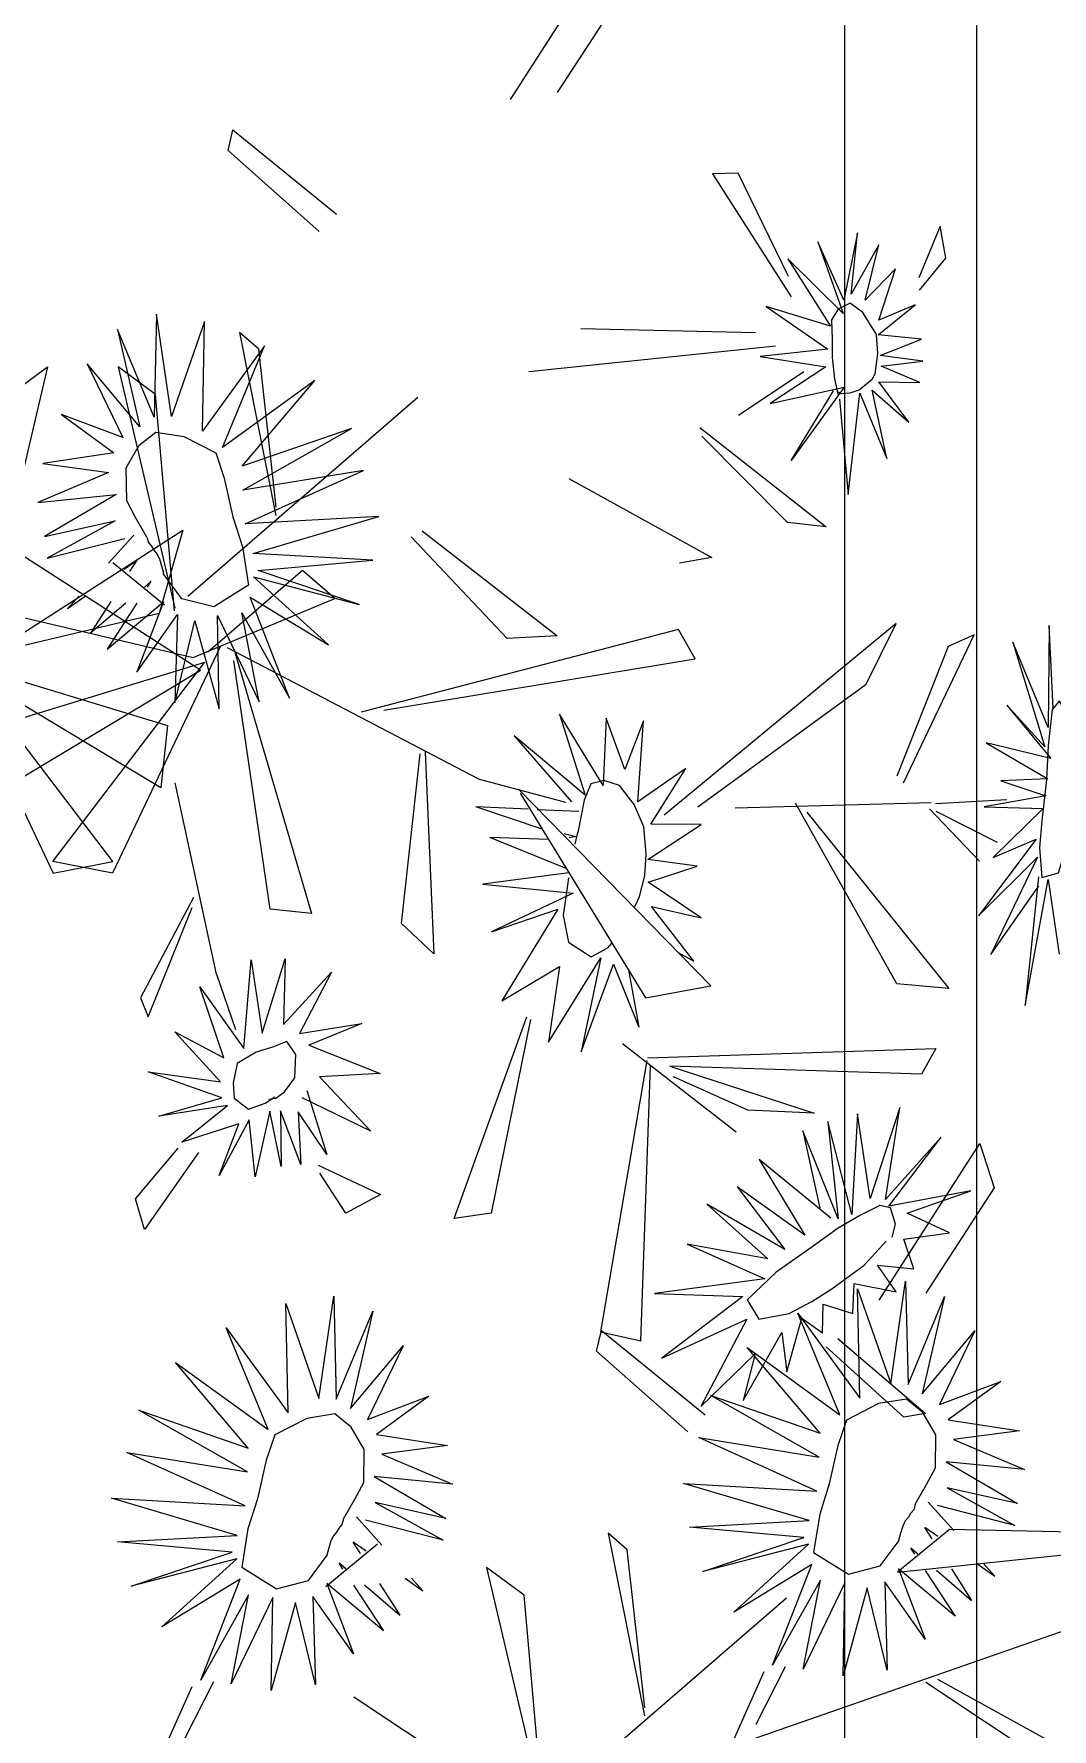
# Model space of a CAD drawing. Header units: inches. Extents: x -422522 to 22891, y -2973 to 414515.
# Drawn here: x 19930.35 to 19951.75, y 4464.46 to 4500.09 of the extents above; entities that cross this region are included whole.
import ezdxf

# ---------------------------------------------------------------- set-up
doc = ezdxf.new("R2010")
doc.units = ezdxf.units.IN
doc.header["$MEASUREMENT"] = 0
doc.layers.add('ARREDAMENTO', color=8, linetype='Continuous', lineweight=13)

msp = doc.modelspace()

# ---------------------------------------------------------------- linework, layer by layer
at = {"layer": 'ARREDAMENTO', "linetype": 'Continuous'}
for p, q in [((19940.36784, 4498.71359), (19942.47997, 4502.00326)), ((19942.78677, 4501.07648), (19941.34773, 4498.86033)), ((19934.42991, 4497.64384), (19934.52896, 4498.07596)), ((19934.52896, 4498.07596), (19936.70699, 4496.30037)), ((19936.34416, 4495.94154), (19934.42991, 4497.64384)), ((19945.14859, 4497.16415), (19944.60883, 4497.15328)), ((19944.60883, 4497.15328), (19946.26525, 4494.568)), ((19946.21094, 4494.99439), (19945.14859, 4497.16415)), ((19947.65545, 4495.91488), (19947.37321, 4494.49782)), ((19947.52841, 4494.62446), (19947.65545, 4495.91488)), ((19949.395, 4496.04903), (19948.94668, 4494.96391)), ((19949.5176, 4495.37696), (19949.395, 4496.04903)), ((19946.82237, 4495.72376), (19947.35686, 4494.21741)), ((19947.37321, 4494.49782), (19946.82237, 4495.72376)), ((19948.1092, 4495.65861), (19947.52841, 4494.62446)), ((19947.81969, 4494.49355), (19948.1092, 4495.65861)), ((19946.19705, 4495.36481), (19947.08834, 4493.94781)), ((19947.35686, 4494.21741), (19946.19705, 4495.36481)), ((19948.96302, 4494.70468), (19949.5176, 4495.37696)), ((19948.45769, 4495.15484), (19947.81969, 4494.49355)), ((19948.10494, 4494.07699), (19948.45769, 4495.15484)), ((19932.92802, 4494.20245), (19932.87764, 4492.03497)), ((19933.24047, 4492.05134), (19932.92802, 4494.20245)), ((19945.74229, 4494.35996), (19947.03484, 4493.46656)), ((19947.08834, 4493.94781), (19945.74229, 4494.35996)), ((19947.25085, 4494.30794), (19947.11478, 4494.08013)), ((19947.50267, 4494.43148), (19947.25085, 4494.30794)), ((19947.77286, 4494.23716), (19947.50267, 4494.43148)), ((19948.06015, 4493.77713), (19947.77286, 4494.23716)), ((19948.09158, 4493.76598), (19948.86739, 4494.39929)), ((19948.86739, 4494.39929), (19948.10494, 4494.07699)), ((19932.10818, 4493.88085), (19932.57994, 4491.83598)), ((19932.87764, 4492.03497), (19932.10818, 4493.88085)), ((19933.93777, 4494.04625), (19933.24047, 4492.05134)), ((19933.89061, 4491.74413), (19933.93777, 4494.04625)), ((19934.67169, 4493.81391), (19935.43694, 4489.97265)), ((19935.07438, 4493.46608), (19934.67169, 4493.81391)), ((19945.51475, 4493.81123), (19941.84339, 4493.89081)), ((19947.11478, 4494.08013), (19947.12651, 4493.6762)), ((19948.08795, 4493.37184), (19948.06015, 4493.77713)), ((19935.19367, 4493.5339), (19933.89061, 4491.74413)), ((19934.31086, 4491.39561), (19935.19367, 4493.5339)), ((19935.4428, 4490.14225), (19935.07438, 4493.46608)), ((19940.7545, 4492.99613), (19945.93775, 4493.53803)), ((19947.03484, 4493.46656), (19945.61227, 4493.30822)), ((19947.12651, 4493.6762), (19947.1235, 4493.29067)), ((19949.00489, 4493.67344), (19948.09158, 4493.76598)), ((19948.13342, 4493.33371), (19949.00489, 4493.67344)), ((19930.63953, 4493.09146), (19929.44532, 4488.02085)), ((19929.85413, 4492.5146), (19930.63953, 4493.09146)), ((19931.47256, 4493.15725), (19932.21892, 4491.6086)), ((19932.57994, 4491.83598), (19931.47256, 4493.15725)), ((19932.11785, 4493.09146), (19933.31205, 4488.02085)), ((19932.90325, 4492.5146), (19932.11785, 4493.09146)), ((19945.61227, 4493.30822), (19946.99006, 4493.0973)), ((19946.99006, 4493.0973), (19945.82102, 4492.32122)), ((19947.1235, 4493.29067), (19947.17499, 4492.84458)), ((19948.02809, 4492.94745), (19948.08795, 4493.37184)), ((19949.02831, 4493.21223), (19948.13342, 4493.33371)), ((19948.15918, 4493.11064), (19949.02831, 4493.21223)), ((19948.97215, 4492.76586), (19948.15918, 4493.11064)), ((19936.25502, 4492.80705), (19934.31086, 4491.39561)), ((19934.72707, 4491.00568), (19936.25502, 4492.80705)), ((19945.15472, 4492.08014), (19946.5295, 4492.99954)), ((19947.17499, 4492.84458), (19947.24992, 4492.49209)), ((19947.69539, 4492.61355), (19947.96555, 4492.83532)), ((19947.96555, 4492.83532), (19948.02809, 4492.94745)), ((19948.7354, 4491.93476), (19948.10667, 4492.78098)), ((19948.10667, 4492.78098), (19948.97215, 4492.76586)), ((19933.30753, 4487.96257), (19932.90325, 4492.5146)), ((19938.41821, 4492.45028), (19933.58573, 4488.26344)), ((19945.82102, 4492.32122), (19947.37635, 4492.66427)), ((19947.37635, 4492.66427), (19946.2665, 4491.12515)), ((19946.2665, 4491.12515), (19947.15528, 4492.59044)), ((19947.22483, 4492.58505), (19947.31781, 4492.53445)), ((19947.28138, 4492.41158), (19947.45973, 4490.4085)), ((19947.31781, 4492.53445), (19947.50709, 4492.54577)), ((19947.45973, 4490.4085), (19947.71111, 4492.53862)), ((19947.50709, 4492.54577), (19947.69539, 4492.61355)), ((19947.71111, 4492.53862), (19948.27766, 4491.1685)), ((19947.96891, 4492.601), (19948.7354, 4491.93476)), ((19948.27766, 4491.1685), (19947.96891, 4492.601)), ((19930.92867, 4492.09485), (19932.03251, 4491.28923)), ((19932.21892, 4491.6086), (19930.92867, 4492.09485)), ((19937.02496, 4491.79967), (19934.72707, 4491.00568)), ((19934.74426, 4490.50286), (19937.02496, 4491.79967)), ((19944.34808, 4491.82022), (19946.99706, 4489.73259)), ((19946.18815, 4489.81881), (19944.38473, 4491.63563)), ((19932.03251, 4491.28923), (19930.53544, 4491.06164)), ((19930.53544, 4491.06164), (19931.91896, 4490.87583)), ((19931.91896, 4490.87583), (19930.43139, 4490.2445)), ((19937.27557, 4490.91609), (19934.74426, 4490.50286)), ((19934.79221, 4489.79115), (19937.27557, 4490.91609)), ((19941.59199, 4490.74408), (19944.59475, 4489.08634)), ((19930.43139, 4490.2445), (19932.07905, 4490.40748)), ((19932.07905, 4490.40748), (19930.57432, 4489.52851)), ((19930.57432, 4489.52851), (19932.05597, 4489.86032)), ((19932.05597, 4489.86032), (19930.63176, 4489.06978)), ((19937.5981, 4489.95022), (19934.79221, 4489.79115)), ((19934.95681, 4489.17068), (19937.5981, 4489.95022)), ((19928.90555, 4486.71831), (19933.48371, 4489.65924)), ((19933.85183, 4486.71831), (19929.27367, 4489.65924)), ((19931.91774, 4488.96392), (19932.45096, 4489.55678)), ((19933.48371, 4489.65924), (19932.98595, 4487.90855)), ((19940.29738, 4487.38513), (19938.27811, 4489.51775)), ((19938.50659, 4489.64661), (19941.3501, 4487.43828)), ((19946.99706, 4489.73259), (19946.18815, 4489.81881)), ((19930.63176, 4489.06978), (19932.25957, 4489.48919)), ((19937.47273, 4489.03167), (19934.95681, 4489.17068)), ((19932.00752, 4488.98298), (19933.09641, 4488.0883)), ((19932.24962, 4488.83925), (19932.52104, 4489.02867)), ((19932.36786, 4488.78878), (19932.52104, 4489.02867)), ((19935.99483, 4488.80948), (19934.00519, 4487.09931)), ((19935.06453, 4488.81554), (19937.47273, 4489.03167)), ((19937.18805, 4488.10084), (19935.06453, 4488.81554)), ((19936.67758, 4488.22296), (19935.99483, 4488.80948)), ((19944.59475, 4489.08634), (19943.91567, 4488.96904)), ((19932.67405, 4488.46549), (19932.81735, 4488.58847)), ((19932.73571, 4488.46337), (19932.81735, 4488.58847)), ((19934.96584, 4488.67892), (19937.18805, 4488.10084)), ((19936.54065, 4487.24728), (19934.96584, 4488.67892)), ((19931.29759, 4488.27435), (19931.05651, 4488.00623)), ((19931.43117, 4488.26785), (19931.05651, 4488.00623)), ((19931.96551, 4488.1584), (19931.54055, 4487.49264)), ((19932.28231, 4488.1293), (19931.54055, 4487.49264)), ((19931.88664, 4487.16184), (19933.07656, 4488.15708)), ((19932.51522, 4488.12535), (19931.88664, 4487.16184)), ((19933.07656, 4488.15708), (19932.51414, 4486.67696)), ((19933.69751, 4486.98244), (19936.67758, 4488.22296)), ((19934.89706, 4488.25137), (19936.54065, 4487.24728)), ((19935.72446, 4486.12855), (19934.89706, 4488.25137)), ((19932.98595, 4487.90855), (19929.05987, 4486.98244)), ((19929.77142, 4487.90855), (19933.69751, 4486.98244)), ((19932.51414, 4486.67696), (19933.36697, 4487.88648)), ((19933.36697, 4487.88648), (19933.31443, 4486.02959)), ((19933.31443, 4486.02959), (19933.73385, 4487.75662)), ((19933.73385, 4487.75662), (19934.2414, 4485.90797)), ((19934.2062, 4487.86359), (19935.08247, 4486.04943)), ((19934.2414, 4485.90797), (19934.2062, 4487.86359)), ((19934.71881, 4487.92094), (19935.72446, 4486.12855)), ((19935.08247, 4486.04943), (19934.71881, 4487.92094)), ((19943.89493, 4487.57517), (19937.2278, 4485.83495)), ((19941.3501, 4487.43828), (19940.29738, 4487.38513)), ((19948.46881, 4487.69806), (19943.59308, 4483.67111)), ((19944.24742, 4486.95556), (19943.89493, 4487.57517)), ((19947.84338, 4486.42069), (19948.46881, 4487.69806)), ((19948.62602, 4484.35263), (19950.11251, 4487.46219)), ((19950.11251, 4487.46219), (19949.56192, 4487.21762)), ((19951.68717, 4487.65777), (19951.66583, 4485.5098)), ((19951.77317, 4485.92187), (19951.68717, 4487.65777)), ((19928.48796, 4487.21951), (19930.75842, 4482.45287)), ((19934.26941, 4487.21951), (19931.99896, 4482.45287)), ((19939.6899, 4484.43607), (19934.41956, 4487.18439)), ((19934.57298, 4487.09627), (19936.18565, 4481.60035)), ((19949.56192, 4487.21762), (19948.48351, 4484.48684)), ((19950.92269, 4487.30974), (19951.59702, 4485.10768)), ((19951.66583, 4485.5098), (19950.92269, 4487.30974)), ((19932.00663, 4482.69621), (19928.82053, 4486.87596)), ((19928.82053, 4486.87596), (19933.16136, 4485.55328)), ((19933.01516, 4484.24614), (19928.90555, 4486.71831)), ((19933.93685, 4486.87596), (19929.59601, 4485.55328)), ((19929.74222, 4484.24614), (19933.85183, 4486.71831)), ((19930.75075, 4482.69621), (19933.93685, 4486.87596)), ((19935.31882, 4481.69106), (19934.55213, 4486.92199)), ((19937.70419, 4485.87421), (19944.24742, 4486.95556)), ((19944.30169, 4483.84164), (19947.84338, 4486.42069)), ((19950.79839, 4485.98451), (19951.72306, 4484.85954)), ((19951.59702, 4485.10768), (19950.79839, 4485.98451)), ((19941.39573, 4485.79069), (19941.93655, 4484.08879)), ((19942.31307, 4484.29363), (19941.39573, 4485.79069)), ((19942.37959, 4485.70573), (19942.31307, 4484.29363)), ((19942.76984, 4484.63093), (19942.37959, 4485.70573)), ((19943.16139, 4485.65372), (19942.76984, 4484.63093)), ((19943.04512, 4483.9465), (19943.16139, 4485.65372)), ((19933.16136, 4485.55328), (19933.01516, 4484.24614)), ((19940.44569, 4485.33998), (19941.64562, 4483.94671)), ((19941.93655, 4484.08879), (19940.44569, 4485.33998)), ((19938.07717, 4481.38909), (19938.47062, 4484.95868)), ((19938.57606, 4485.00328), (19938.7563, 4480.75591)), ((19950.36, 4485.19066), (19951.65787, 4484.43557)), ((19951.72306, 4484.85954), (19950.36, 4485.19066)), ((19944.05232, 4484.64847), (19943.04512, 4483.9465)), ((19943.31566, 4483.4791), (19944.05232, 4484.64847)), ((19934.18605, 4480.32478), (19933.31855, 4484.34983)), ((19939.6899, 4484.43607), (19941.52315, 4483.94205)), ((19944.57967, 4480.07975), (19940.55793, 4484.19816)), ((19942.05721, 4484.32651), (19941.9125, 4483.9867)), ((19942.3268, 4484.40097), (19942.05721, 4484.32651)), ((19942.65752, 4484.29292), (19942.3268, 4484.40097)), ((19942.96589, 4483.89627), (19942.65752, 4484.29292)), ((19951.65787, 4484.43557), (19950.66936, 4484.39087)), ((19950.66936, 4484.39087), (19951.6141, 4484.07925)), ((19941.03228, 4483.3731), (19939.64049, 4483.84219)), ((19940.7391, 4483.79665), (19939.64049, 4483.84219)), ((19940.56723, 4484.13134), (19943.20358, 4479.83268)), ((19941.9125, 4483.9867), (19941.7841, 4483.30317)), ((19943.16589, 4483.42136), (19942.96589, 4483.89627)), ((19949.20468, 4483.92666), (19945.08907, 4483.81786)), ((19948.48733, 4480.12419), (19946.35673, 4483.9189)), ((19950.22402, 4482.70422), (19949.17304, 4483.80011)), ((19949.29835, 4483.91354), (19950.79811, 4484.00238)), ((19951.6141, 4484.07925), (19950.32028, 4483.84588)), ((19950.32028, 4483.84588), (19951.56094, 4483.81033)), ((19951.56094, 4483.81033), (19950.51226, 4482.78215)), ((19940.92976, 4483.78871), (19941.80279, 4483.75252)), ((19943.25252, 4482.73422), (19944.37042, 4483.47527)), ((19944.37042, 4483.47527), (19943.31566, 4483.4791)), ((19946.59741, 4483.7361), (19949.57946, 4480.02778)), ((19949.30786, 4483.75449), (19950.59726, 4483.10329)), ((19941.16435, 4483.1578), (19939.92981, 4483.20006)), ((19941.53707, 4482.55001), (19939.92981, 4483.20006)), ((19941.49592, 4483.28278), (19941.73912, 4483.22028)), ((19941.73912, 4483.22028), (19941.59974, 4483.19254)), ((19941.72308, 4483.05816), (19941.7841, 4483.30317)), ((19943.21843, 4482.84953), (19943.16589, 4483.42136)), ((19951.41385, 4483.16293), (19950.20166, 4481.55368)), ((19950.51226, 4482.78215), (19951.41385, 4483.16293)), ((19943.1883, 4482.39248), (19943.21843, 4482.84953)), ((19944.29154, 4482.59724), (19943.25252, 4482.73422)), ((19950.20166, 4481.55368), (19951.44392, 4482.78787)), ((19951.44392, 4482.78787), (19950.46155, 4480.74042)), ((19931.99896, 4482.45287), (19930.75075, 4482.69621)), ((19930.75842, 4482.45287), (19932.00663, 4482.69621)), ((19941.59277, 4482.45919), (19939.78369, 4482.21885)), ((19943.07967, 4481.96316), (19943.1883, 4482.39248)), ((19943.2589, 4482.2613), (19944.29154, 4482.59724)), ((19951.46539, 4482.37016), (19951.18563, 4479.66574)), ((19939.78369, 4482.21885), (19941.68518, 4482.02795)), ((19941.68518, 4482.02795), (19939.96965, 4481.21627)), ((19941.56374, 4482.19775), (19941.47118, 4481.55923)), ((19941.58646, 4482.35176), (19941.56374, 4482.19775)), ((19944.3742, 4481.5117), (19943.2589, 4482.2613)), ((19950.46155, 4480.74042), (19951.47242, 4482.18327)), ((19951.18563, 4479.66574), (19951.66602, 4482.31991)), ((19951.66602, 4482.31991), (19951.89919, 4480.74588)), ((19933.70684, 4481.93926), (19932.58905, 4479.82716)), ((19932.75507, 4479.43316), (19933.67605, 4481.7305)), ((19936.18565, 4481.60035), (19935.31882, 4481.69106)), ((19939.96965, 4481.21627), (19941.36314, 4481.6933)), ((19941.36314, 4481.6933), (19940.18577, 4479.76926)), ((19942.97158, 4481.72649), (19943.07967, 4481.96316)), ((19943.32682, 4481.74893), (19944.3742, 4481.5117)), ((19944.21743, 4480.60072), (19943.32682, 4481.74893)), ((19938.7563, 4480.75591), (19938.07717, 4481.38909)), ((19941.47118, 4481.55923), (19941.5839, 4480.99999)), ((19941.5839, 4480.99999), (19942.06046, 4480.68998)), ((19942.49774, 4480.98354), (19942.39754, 4480.87187)), ((19934.76386, 4478.76139), (19934.91621, 4480.63171)), ((19934.91621, 4480.63171), (19935.14566, 4479.0835)), ((19935.14566, 4479.0835), (19935.63147, 4480.65244)), ((19935.63147, 4480.65244), (19935.59675, 4479.2655)), ((19941.16232, 4478.89606), (19942.26344, 4480.66991)), ((19942.26344, 4480.66991), (19941.85155, 4478.69093)), ((19942.06046, 4480.68998), (19942.39754, 4480.87187)), ((19943.89306, 4480.78287), (19944.21743, 4480.60072)), ((19934.18605, 4480.32478), (19934.58374, 4479.16234)), ((19935.59675, 4479.2655), (19936.60693, 4480.36563)), ((19936.60693, 4480.36563), (19935.93196, 4479.08122)), ((19940.18577, 4479.76926), (19941.39329, 4480.48606)), ((19941.39329, 4480.48606), (19941.16232, 4478.89606)), ((19941.85155, 4478.69093), (19942.53331, 4480.54062)), ((19942.53331, 4480.54062), (19943.06543, 4479.21214)), ((19942.84381, 4480.41931), (19943.06543, 4479.21214)), ((19933.83768, 4480.05867), (19934.76386, 4478.76139)), ((19934.3413, 4478.57133), (19933.83768, 4480.05867)), ((19943.20358, 4479.83268), (19944.57967, 4480.07975)), ((19949.57946, 4480.02778), (19948.48733, 4480.12419)), ((19932.58905, 4479.82716), (19932.75507, 4479.43316)), ((19935.93196, 4479.08122), (19937.2444, 4479.29012)), ((19937.2444, 4479.29012), (19936.13101, 4478.83124)), ((19939.18366, 4475.18777), (19940.70715, 4479.43194)), ((19940.78999, 4479.37272), (19939.95727, 4475.30366)), ((19933.31289, 4479.1143), (19934.3413, 4478.57133)), ((19934.27254, 4478.06073), (19933.31289, 4479.1143)), ((19936.13101, 4478.83124), (19937.629, 4478.24007)), ((19945.10661, 4477.00329), (19942.71683, 4478.8656)), ((19943.22807, 4478.50938), (19942.25432, 4472.80946)), ((19943.2471, 4478.5665), (19949.30671, 4478.76483)), ((19949.30671, 4478.76483), (19949.00272, 4478.22554)), ((19932.75241, 4478.27242), (19934.27254, 4478.06073)), ((19934.29747, 4477.72454), (19932.75241, 4478.27242)), ((19937.629, 4478.24007), (19936.34916, 4478.1693)), ((19936.34916, 4478.1693), (19937.43317, 4477.02984)), ((19943.10625, 4472.62022), (19943.30683, 4478.39766)), ((19943.71402, 4478.38954), (19946.74701, 4477.40379)), ((19949.00272, 4478.22554), (19943.71402, 4478.38954)), ((19945.35402, 4477.47076), (19943.79137, 4478.16662)), ((19936.0867, 4477.88476), (19936.5062, 4476.53295)), ((19932.97867, 4477.34019), (19934.29747, 4477.72454)), ((19934.41599, 4477.56287), (19932.97867, 4477.34019)), ((19933.46056, 4476.79268), (19934.41599, 4477.56287)), ((19935.30996, 4477.4467), (19934.99922, 4476.0694)), ((19935.54755, 4476.28483), (19935.30996, 4477.4467)), ((19935.53615, 4477.45251), (19935.54755, 4476.28483)), ((19935.95836, 4476.32333), (19935.53615, 4477.45251)), ((19935.90628, 4477.43557), (19935.95836, 4476.32333)), ((19936.5062, 4476.53295), (19935.90628, 4477.43557)), ((19937.43317, 4477.02984), (19935.98722, 4477.72835)), ((19946.74701, 4477.40379), (19945.35402, 4477.47076)), ((19947.65563, 4477.39121), (19947.54005, 4475.27645)), ((19947.92664, 4475.61056), (19947.65563, 4477.39121)), ((19948.54854, 4477.52132), (19947.92664, 4475.61056)), ((19948.24802, 4475.58994), (19948.54854, 4477.52132)), ((19934.65576, 4477.18077), (19933.46056, 4476.79268)), ((19934.87342, 4477.26357), (19934.24372, 4476.09284)), ((19934.24372, 4476.09284), (19934.65576, 4477.18077)), ((19934.99922, 4476.0694), (19934.87342, 4477.26357)), ((19946.50833, 4477.0338), (19946.86688, 4475.41105)), ((19947.2528, 4475.18174), (19946.50833, 4477.0338)), ((19947.03465, 4477.22703), (19947.2528, 4475.18174)), ((19947.54005, 4475.27645), (19947.03465, 4477.22703)), ((19932.48746, 4475.60754), (19933.38548, 4476.66954)), ((19948.11488, 4473.47447), (19950.22701, 4476.76415)), ((19949.41536, 4476.89927), (19948.24802, 4475.58994)), ((19948.31786, 4475.45016), (19949.41536, 4476.89927)), ((19950.22701, 4476.76415), (19950.53382, 4475.83737)), ((19933.80798, 4476.57813), (19932.6775, 4474.95959)), ((19936.3216, 4476.31277), (19937.63544, 4475.69488)), ((19945.5894, 4476.42898), (19946.55357, 4474.84156)), ((19947.09796, 4475.19807), (19945.5894, 4476.42898)), ((19936.90617, 4475.30581), (19936.35962, 4476.1457)), ((19932.6775, 4474.95959), (19932.48746, 4475.60754)), ((19937.63544, 4475.69488), (19936.90617, 4475.30581)), ((19945.13062, 4475.85778), (19946.13154, 4474.53624)), ((19946.55357, 4474.84156), (19945.13062, 4475.85778)), ((19950.04374, 4475.7714), (19948.31786, 4475.45016)), ((19948.69947, 4475.30357), (19950.04374, 4475.7714)), ((19950.53382, 4475.83737), (19949.09477, 4473.62122)), ((19939.95727, 4475.30366), (19939.18366, 4475.18777)), ((19944.4939, 4475.49113), (19945.77739, 4474.34269)), ((19946.13154, 4474.53624), (19944.4939, 4475.49113)), ((19947.72166, 4475.25804), (19947.25383, 4474.98661)), ((19948.12492, 4475.46081), (19947.72166, 4475.25804)), ((19948.35267, 4475.41278), (19948.12492, 4475.46081)), ((19948.45533, 4475.07116), (19948.35267, 4475.41278)), ((19949.59304, 4474.88753), (19948.69947, 4475.30357)), ((19947.25383, 4474.98661), (19946.62717, 4474.54118)), ((19948.3858, 4474.79911), (19948.45533, 4475.07116)), ((19948.63562, 4474.75811), (19949.59304, 4474.88753)), ((19944.07895, 4474.65216), (19945.71257, 4473.92296)), ((19945.77739, 4474.34269), (19944.07895, 4474.65216)), ((19946.62717, 4474.54118), (19945.94969, 4474.06494)), ((19947.79629, 4474.20773), (19948.26072, 4474.71352)), ((19948.84033, 4474.13545), (19948.63562, 4474.75811)), ((19947.1228, 4473.71388), (19947.79629, 4474.20773)), ((19948.08152, 4474.2073), (19948.84033, 4474.13545)), ((19948.47418, 4473.64804), (19948.08152, 4474.2073)), ((19945.71257, 4473.92296), (19943.39009, 4473.61341)), ((19945.94969, 4474.06494), (19945.33902, 4473.47952)), ((19947.56124, 4473.19015), (19947.58897, 4473.82511)), ((19947.58897, 4473.82511), (19948.47418, 4473.64804)), ((19948.35748, 4471.72006), (19948.66993, 4473.87117)), ((19948.66993, 4473.87117), (19948.72032, 4471.70369)), ((19936.34083, 4471.41011), (19936.65328, 4473.56122)), ((19936.65328, 4473.56122), (19936.70366, 4471.39374)), ((19943.39009, 4473.61341), (19945.24776, 4473.55168)), ((19945.24776, 4473.55168), (19943.54868, 4472.25752)), ((19945.33902, 4473.47952), (19945.58218, 4473.07502)), ((19946.69808, 4473.44349), (19947.1228, 4473.71388)), ((19947.66019, 4473.71497), (19948.35748, 4471.72006)), ((19947.70735, 4471.41284), (19947.66019, 4473.71497)), ((19948.72032, 4471.70369), (19949.48977, 4473.54957)), ((19949.48977, 4473.54957), (19949.01801, 4471.50469)), ((19935.64353, 4473.40501), (19936.34083, 4471.41011)), ((19935.69069, 4471.10289), (19935.64353, 4473.40501)), ((19936.70366, 4471.39374), (19937.47312, 4473.23961)), ((19937.47312, 4473.23961), (19937.00136, 4471.19474)), ((19945.58218, 4473.07502), (19946.22093, 4473.19012)), ((19946.22093, 4473.19012), (19946.69808, 4473.44349)), ((19946.40429, 4473.20262), (19947.70735, 4471.41284)), ((19947.28709, 4471.06432), (19946.40429, 4473.20262)), ((19946.92181, 4472.78902), (19946.93619, 4473.3903)), ((19946.93619, 4473.3903), (19947.56124, 4473.19015)), ((19934.38763, 4472.89267), (19935.69069, 4471.10289)), ((19935.27044, 4470.75437), (19934.38763, 4472.89267)), ((19942.17695, 4472.40473), (19942.27601, 4472.83684)), ((19942.25432, 4472.80946), (19943.10625, 4472.62022)), ((19942.27601, 4472.83684), (19944.45403, 4471.06125)), ((19943.54868, 4472.25752), (19945.33439, 4473.07254)), ((19945.33439, 4473.07254), (19944.36835, 4471.23611)), ((19945.25585, 4471.36663), (19946.06641, 4472.79469)), ((19946.06641, 4472.79469), (19946.17449, 4471.96716)), ((19946.17449, 4471.96716), (19946.4881, 4473.09572)), ((19946.4881, 4473.09572), (19946.92181, 4472.78902)), ((19949.01801, 4471.50469), (19950.12539, 4472.82597)), ((19950.12539, 4472.82597), (19949.37904, 4471.27732)), ((19937.00136, 4471.19474), (19938.10874, 4472.51601)), ((19938.10874, 4472.51601), (19937.36238, 4470.96736)), ((19944.09121, 4470.70243), (19942.17695, 4472.40473)), ((19945.34294, 4472.47577), (19947.28709, 4471.06432)), ((19946.87088, 4470.6744), (19945.34294, 4472.47577)), ((19948.63258, 4471.01303), (19946.9997, 4472.49409)), ((19947.24628, 4472.66848), (19949.09042, 4471.09478)), ((19933.32628, 4472.16582), (19935.27044, 4470.75437)), ((19934.85423, 4470.36444), (19933.32628, 4472.16582)), ((19944.36835, 4471.23611), (19945.50933, 4472.34379)), ((19945.50933, 4472.34379), (19945.25585, 4471.36663)), ((19949.37904, 4471.27732), (19950.66928, 4471.76357)), ((19950.66928, 4471.76357), (19949.56545, 4470.95795)), ((19937.36238, 4470.96736), (19938.65263, 4471.45361)), ((19938.65263, 4471.45361), (19937.54879, 4470.648)), ((19944.573, 4471.46839), (19946.87088, 4470.6744)), ((19946.85369, 4470.17157), (19944.573, 4471.46839)), ((19932.55634, 4471.15844), (19934.85423, 4470.36444)), ((19934.83704, 4469.86162), (19932.55634, 4471.15844)), ((19949.09042, 4471.09478), (19948.63258, 4471.01303)), ((19937.54879, 4470.648), (19939.04586, 4470.4204)), ((19949.56545, 4470.95795), (19951.06252, 4470.73035)), ((19951.06252, 4470.73035), (19949.679, 4470.54455)), ((19934.78909, 4469.14992), (19932.30573, 4470.27486)), ((19932.30573, 4470.27486), (19934.83704, 4469.86162)), ((19939.04586, 4470.4204), (19937.66234, 4470.2346)), ((19944.32238, 4470.58481), (19946.85369, 4470.17157)), ((19946.80574, 4469.45987), (19944.32238, 4470.58481)), ((19949.679, 4470.54455), (19951.16657, 4469.91322)), ((19937.66234, 4470.2346), (19939.14991, 4469.60327)), ((19949.5189, 4470.0762), (19951.02364, 4469.19723)), ((19951.16657, 4469.91322), (19949.5189, 4470.0762)), ((19937.50225, 4469.76625), (19939.00698, 4468.88728)), ((19939.14991, 4469.60327), (19937.50225, 4469.76625)), ((19943.99985, 4469.61894), (19946.80574, 4469.45987)), ((19946.64115, 4468.8394), (19943.99985, 4469.61894)), ((19931.9832, 4469.30899), (19934.78909, 4469.14992)), ((19934.62449, 4468.52944), (19931.9832, 4469.30899)), ((19937.52533, 4469.21909), (19938.94954, 4468.42855)), ((19939.00698, 4468.88728), (19937.52533, 4469.21909)), ((19949.68021, 4468.63264), (19949.147, 4469.2255)), ((19949.54199, 4469.52904), (19950.96619, 4468.7385)), ((19951.02364, 4469.19723), (19949.54199, 4469.52904)), ((19937.66355, 4468.32268), (19937.13034, 4468.91555)), ((19938.94954, 4468.42855), (19937.32173, 4468.84795)), ((19944.12523, 4468.70038), (19946.64115, 4468.8394)), ((19950.96619, 4468.7385), (19949.33838, 4469.15791)), ((19932.10857, 4468.39043), (19934.62449, 4468.52944)), ((19942.82142, 4468.22696), (19942.41873, 4468.5748)), ((19942.41873, 4468.5748), (19943.18398, 4464.73354)), ((19946.53343, 4468.48425), (19944.12523, 4468.70038)), ((19944.40991, 4467.76955), (19946.53343, 4468.48425)), ((19949.59043, 4468.6517), (19948.50154, 4467.75701)), ((19949.23009, 4468.4575), (19949.07691, 4468.69738)), ((19949.34833, 4468.50797), (19949.07691, 4468.69738)), ((19953.26179, 4468.57212), (19949.59043, 4468.6517)), ((19934.51677, 4468.1743), (19932.10857, 4468.39043)), ((19932.39325, 4467.4596), (19934.51677, 4468.1743)), ((19937.57378, 4468.34175), (19936.48489, 4467.44706)), ((19937.21344, 4468.14754), (19937.06026, 4468.38743)), ((19937.33168, 4468.19801), (19937.06026, 4468.38743)), ((19943.18984, 4464.90314), (19942.82142, 4468.22696)), ((19946.63211, 4468.34763), (19944.40991, 4467.76955)), ((19945.0573, 4466.916), (19946.63211, 4468.34763)), ((19948.50154, 4467.75701), (19953.68479, 4468.29892)), ((19948.86224, 4468.13209), (19948.78061, 4468.25718)), ((19948.9239, 4468.1342), (19948.78061, 4468.25718)), ((19934.61546, 4468.03768), (19932.39325, 4467.4596)), ((19933.04065, 4466.60604), (19934.61546, 4468.03768)), ((19936.84559, 4467.82214), (19936.76395, 4467.94723)), ((19936.90725, 4467.82425), (19936.76395, 4467.94723)), ((19939.86489, 4467.85235), (19941.05909, 4462.78174)), ((19940.65029, 4467.27549), (19939.86489, 4467.85235)), ((19946.70089, 4467.92009), (19945.0573, 4466.916)), ((19945.8735, 4465.79727), (19946.70089, 4467.92009)), ((19948.5214, 4467.8258), (19949.08381, 4466.34568)), ((19949.71132, 4466.83055), (19948.5214, 4467.8258)), ((19949.08273, 4467.79407), (19949.71132, 4466.83055)), ((19949.31564, 4467.79802), (19950.05741, 4467.16136)), ((19949.63244, 4467.82712), (19950.05741, 4467.16136)), ((19950.16678, 4467.93657), (19950.54144, 4467.67494)), ((19950.30036, 4467.94306), (19950.54144, 4467.67494)), ((19934.68424, 4467.61013), (19933.04065, 4466.60604)), ((19933.85684, 4465.48731), (19934.68424, 4467.61013)), ((19936.50474, 4467.51585), (19937.06716, 4466.03572)), ((19937.69466, 4466.5206), (19936.50474, 4467.51585)), ((19937.06608, 4467.48412), (19937.69466, 4466.5206)), ((19937.29899, 4467.48807), (19938.04075, 4466.8514)), ((19937.61579, 4467.51717), (19938.04075, 4466.8514)), ((19938.15013, 4467.62662), (19938.52479, 4467.36499)), ((19938.28371, 4467.63311), (19938.52479, 4467.36499)), ((19946.87915, 4467.58966), (19945.8735, 4465.79727)), ((19946.51548, 4465.71815), (19946.87915, 4467.58966)), ((19947.39176, 4467.53231), (19946.51548, 4465.71815)), ((19947.35656, 4465.57669), (19947.39176, 4467.53231)), ((19947.86411, 4467.42534), (19947.35656, 4465.57669)), ((19948.28353, 4465.6983), (19947.86411, 4467.42534)), ((19948.23099, 4467.5552), (19948.28353, 4465.6983)), ((19949.08381, 4466.34568), (19948.23099, 4467.5552)), ((19934.86249, 4467.27971), (19933.85684, 4465.48731)), ((19934.49882, 4465.4082), (19934.86249, 4467.27971)), ((19935.3751, 4467.22236), (19934.49882, 4465.4082)), ((19935.3399, 4465.26673), (19935.3751, 4467.22236)), ((19935.84745, 4467.11539), (19935.3399, 4465.26673)), ((19936.26687, 4465.38835), (19935.84745, 4467.11539)), ((19936.21433, 4467.24525), (19936.26687, 4465.38835)), ((19937.06716, 4466.03572), (19936.21433, 4467.24525)), ((19941.05457, 4462.72346), (19940.65029, 4467.27549)), ((19946.16525, 4467.21117), (19941.33277, 4463.02432)), ((19952.90176, 4466.84102), (19941.03871, 4462.70711)), ((19945.04342, 4464.20232), (19945.69577, 4465.66451)), ((19945.52971, 4464.55742), (19946.14815, 4465.77011)), ((19933.02676, 4463.89237), (19933.67911, 4465.35456)), ((19933.51306, 4464.24746), (19934.13149, 4465.46016)), ((19951.66271, 4463.72993), (19949.09342, 4465.4361)), ((19949.33903, 4465.50496), (19952.34179, 4463.84722)), ((19939.64605, 4463.41998), (19937.07677, 4465.12615))]:
    msp.add_line(p, q, dxfattribs=at)
at = {"layer": 'ARREDAMENTO', "elevation": -27.27667}
for points in [[(19917.82076, 4432.92464), (19917.82076, 4571.50871), (19950.15705, 4571.50871), (19950.15705, 4432.92464)], [(19920.59244, 4435.69632), (19920.59244, 4568.73703), (19947.38536, 4568.73703), (19947.38536, 4435.69632)]]:
    msp.add_lwpolyline(points, close=True, dxfattribs=at)
at = {"layer": 'ARREDAMENTO', "linetype": 'Continuous'}
for points in [[(19932.72548, 4489.51594), (19932.48882, 4489.9306), (19932.30025, 4490.28003), (19932.28959, 4490.97265), (19932.56517, 4491.44476), (19932.90963, 4491.72287), (19933.49815, 4491.62984), (19934.17097, 4491.28329), (19934.35222, 4490.75126), (19934.5334, 4489.94185), (19934.73341, 4489.30727), (19934.86042, 4488.50234), (19934.13139, 4488.04708), (19933.46123, 4488.22044), (19933.06464, 4488.75311)], [(19932.72548, 4489.51594), (19932.75852, 4489.3999), (19932.82387, 4489.32113), (19932.86848, 4489.24084), (19932.93534, 4489.16347), (19932.98856, 4489.05546), (19933.03358, 4488.90813), (19933.07591, 4488.75543), (19933.06464, 4488.75311)], [(19952.0863, 4483.9906), (19952.14483, 4484.12035), (19952.17088, 4484.52578), (19952.13741, 4484.92708), (19952.09122, 4485.44208), (19952.00058, 4485.86955), (19951.9036, 4486.07645), (19951.74913, 4485.88906), (19951.66354, 4485.13293), (19951.62913, 4484.41183), (19951.53018, 4483.55265), (19951.4864, 4482.98826), (19951.53423, 4482.35615), (19951.88636, 4482.45449), (19952.05358, 4483.01362), (19952.10806, 4483.57719), (19952.08096, 4484.1297)], [(19935.28598, 4477.7006), (19935.43303, 4477.71859), (19935.61851, 4477.85664), (19935.83744, 4478.14456), (19935.85369, 4478.63576), (19935.66415, 4478.91432), (19935.36328, 4478.79111), (19935.02035, 4478.68875), (19934.62315, 4478.44978), (19934.54038, 4478.03996), (19934.55938, 4477.7218), (19934.86162, 4477.48733), (19935.21361, 4477.61246), (19935.41356, 4477.74938)], [(19948.87248, 4469.18465), (19949.10914, 4469.59932), (19949.29771, 4469.94875), (19949.30837, 4470.64137), (19949.03279, 4471.11347), (19948.68832, 4471.39159), (19948.09981, 4471.29856), (19947.42698, 4470.95201), (19947.24574, 4470.41997), (19947.06455, 4469.61057), (19946.86454, 4468.97599), (19946.73754, 4468.17105), (19947.46656, 4467.7158), (19948.13672, 4467.88915), (19948.53332, 4468.42182)], [(19936.85582, 4468.8747), (19937.09248, 4469.28936), (19937.28105, 4469.6388), (19937.29171, 4470.33142), (19937.01613, 4470.80352), (19936.67167, 4471.08163), (19936.08315, 4470.98861), (19935.41033, 4470.64206), (19935.22908, 4470.11002), (19935.04789, 4469.30062), (19934.84789, 4468.66604), (19934.72088, 4467.8611), (19935.44991, 4467.40585), (19936.12007, 4467.5792), (19936.51666, 4468.11187)], [(19948.87248, 4469.18465), (19948.83944, 4469.06862), (19948.77409, 4468.98985), (19948.72947, 4468.90955), (19948.66262, 4468.83219), (19948.6094, 4468.72417), (19948.56438, 4468.57685), (19948.52204, 4468.42415), (19948.53332, 4468.42182)], [(19936.85582, 4468.8747), (19936.82278, 4468.75866), (19936.75743, 4468.6799), (19936.71282, 4468.5996), (19936.64596, 4468.52224), (19936.59274, 4468.41422), (19936.54772, 4468.26689), (19936.50539, 4468.1142), (19936.51666, 4468.11187)]]:
    msp.add_lwpolyline(points, dxfattribs=at)

doc.saveas('drawing.dxf')
